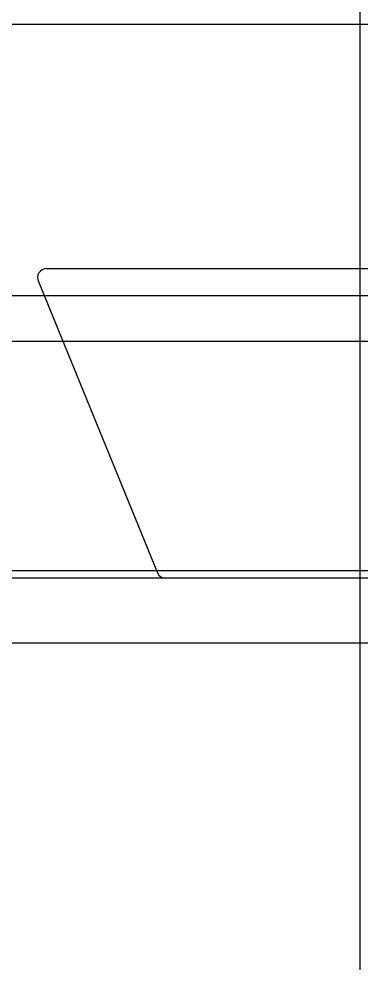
# Model space of a CAD drawing. Header units: millimetres. Extents: x 555 to 100215, y 750 to 17024.
# Drawn here: x 94028 to 94216, y 2062 to 2581 of the extents above; entities that cross this region are included whole.
import ezdxf

# ---------------------------------------------------------------- set-up
doc = ezdxf.new("R2010")
doc.units = ezdxf.units.MM
doc.layers.add('ELE', color=7, linetype='Continuous')

# ---------------------------------------------------------------- blocks, each defined once
blk = doc.blocks.new('zw$606B')
at = {"layer": 'ELE', "color": 6}
for p, q in [((488.01, 791.84, 0), (730.16, 791.84, 0)), ((483.48, 784.73, 0), (548.82, 624.73, 0)), ((1435.33, 776.84, 0), (25, 776.84, 0)), ((1460.33, 751.84, 0), (0, 751.84, 0)), ((1460.33, 621.84, 0), (0, 621.84, 0)), ((906.98, 621.84, 0), (553.35, 621.84, 0)), ((1460.33, 586.09, 0), (0, 586.09, 0))]:
    blk.add_line(p, q, dxfattribs=at)
for centre, start, end in [((488.01, 786.84, 0), 90, 205.0169), ((553.35, 626.84, 0), 205.0169, 270)]:
    blk.add_arc(centre, 5, start, end, dxfattribs=at)

msp = doc.modelspace()

# ---------------------------------------------------------------- linework, layer by layer
at = {"color": 8}
for p, q in [((94215.2, 4077.95, 0), (94215.2, 1677.95, 0)), ((93555.2, 2577.95, 0), (97475.2, 2577.95, 0)), ((93555.2, 2277.95, 0), (97475.2, 2277.95, 0))]:
    msp.add_line(p, q, dxfattribs=at)

# ---------------------------------------------------------------- next in the draw order: block references
msp.add_blockref('zw$606B', (93555.2, 1651.86, 0))

doc.saveas('drawing.dxf')
